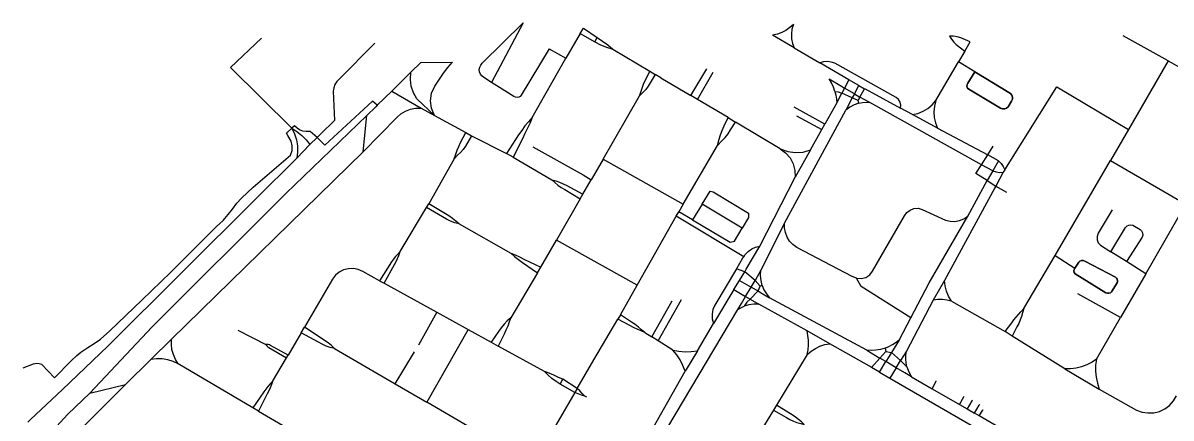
# Model space of a CAD drawing. Header units: metres. Extents: x 327752 to 330302, y 2791504 to 2794271.
# Drawn here: x 327791 to 328866, y 2793901 to 2794271 of the extents above; entities that cross this region are included whole.
import ezdxf

# ---------------------------------------------------------------- set-up
doc = ezdxf.new("R2010")
doc.units = ezdxf.units.M

msp = doc.modelspace()

# ---------------------------------------------------------------- linework, layer by layer
for p, q in [((328259.3, 2794270.9), (328229.5, 2794215.3)), ((328312.5, 2794261), (328299.3, 2794237.9)), ((328312.5, 2794261), (328315.6, 2794266.1)), ((328312.5, 2794261), (328326.2, 2794253.3)), ((328315.6, 2794266.1), (328328.6, 2794257.4)), ((327985.1, 2794229.2), (328013.9, 2794256.7)), ((328326.2, 2794253.3), (328328.6, 2794257.4)), ((328513.1, 2794247.5), (328492.9, 2794259.5)), ((328672.9, 2794244.6), (328677.9, 2794253.2)), ((328863.4, 2794235.5), (328821.4, 2794259)), ((328283.6, 2794246.6), (328299.3, 2794237.9)), ((328343.1, 2794246.4), (328377.9, 2794225.8)), ((328513.1, 2794247.5), (328537.2, 2794233.5)), ((328672.9, 2794244.6), (328667.1, 2794234.6)), ((327985.1, 2794229.2), (328042.4, 2794172.3)), ((328163.4, 2794234), (328154.1, 2794224.8)), ((328163.4, 2794234), (328193.1, 2794234.3)), ((328267.5, 2794182.4), (328299.3, 2794237.9)), ((328564.2, 2794217.8), (328537.2, 2794233.5)), ((328645.9, 2794198.2), (328667.1, 2794234.6)), ((328682.3, 2794225.3), (328667.1, 2794234.6)), ((328863.4, 2794235.5), (328826.2, 2794171.3)), ((328863.4, 2794235.5), (328922.9, 2794202.2)), ((328136.2, 2794207), (328154.1, 2794224.8)), ((328377.9, 2794225.8), (328382.8, 2794222.8)), ((328388.3, 2794219.5), (328382.8, 2794222.8)), ((328388.3, 2794219.5), (328416.4, 2794202.9)), ((328416.4, 2794202.9), (328431.1, 2794227.9)), ((328422.4, 2794199.3), (328437.1, 2794224.8)), ((328242, 2794207.4), (328229.5, 2794215.3)), ((328560.1, 2794209.8), (328557.8, 2794205.3)), ((328564.2, 2794217.8), (328560.1, 2794209.8)), ((328569.5, 2794204.6), (328560.1, 2794209.8)), ((328573.6, 2794212.5), (328564.2, 2794217.8)), ((328569.5, 2794204.6), (328573.6, 2794212.5)), ((328573.6, 2794212.5), (328579.1, 2794209.4)), ((328574.7, 2794201.6), (328579.1, 2794209.4)), ((328710.3, 2794133.4), (328759.1, 2794211)), ((328759.1, 2794211), (328826.2, 2794171.3)), ((328136.2, 2794207), (328122.5, 2794193.9)), ((328136.2, 2794207), (328163.7, 2794191.3)), ((328334, 2794143.3), (328368.3, 2794202.7)), ((328422.4, 2794199.3), (328416.4, 2794202.9)), ((328451.1, 2794182.3), (328422.4, 2794199.3)), ((328552.9, 2794196.1), (328557.8, 2794205.3)), ((328567.5, 2794200.9), (328557.8, 2794205.3)), ((328569.5, 2794204.6), (328567.5, 2794200.9)), ((328567.5, 2794200.9), (328572.9, 2794198.5)), ((328569.5, 2794204.6), (328574.7, 2794201.6)), ((328574.7, 2794201.6), (328572.9, 2794198.5)), ((328573.5, 2794195.7), (328572.9, 2794198.5)), ((328584.1, 2794196.6), (328574.7, 2794201.6)), ((328163.7, 2794191.3), (328176.1, 2794184.4)), ((328503.9, 2794083.5), (328561.6, 2794189.4)), ((328541.8, 2794176.1), (328513.2, 2794192.2)), ((328552.9, 2794196.1), (328541.8, 2794176.1)), ((328623.8, 2794185.3), (328612.8, 2794191.2)), ((328109.4, 2794150.3), (328112.6, 2794184.3)), ((328176.1, 2794184.4), (328205.5, 2794168.3)), ((328451.1, 2794182.3), (328458.1, 2794178)), ((328500.1, 2794153.1), (328458.1, 2794178)), ((328515.4, 2794184.1), (328539, 2794171.1)), ((328539, 2794171.1), (328541.8, 2794176.1)), ((328647.4, 2794172.4), (328623.8, 2794185.3)), ((328205.5, 2794168.3), (328210.9, 2794165.4)), ((328210.9, 2794165.4), (328243.6, 2794148.6)), ((328528.4, 2794152.1), (328539, 2794171.1)), ((328647.4, 2794172.4), (328694.5, 2794147.4)), ((328826.2, 2794171.3), (328809.3, 2794142.2)), ((328059.2, 2794157), (328047, 2794144.3)), ((328059.2, 2794157), (328066.2, 2794163.8)), ((328409, 2794101.2), (328441.2, 2794156.3)), ((328694.5, 2794147.4), (328699.4, 2794155.6)), ((328109.4, 2794150.3), (327929.8, 2793975)), ((328194.6, 2794143.8), (328170.7, 2794101.7)), ((328249.8, 2794145.4), (328243.6, 2794148.6)), ((328249.8, 2794145.4), (328286.2, 2794124.1)), ((328334, 2794143.3), (328323, 2794124.2)), ((328334, 2794143.3), (328409, 2794101.2)), ((328528.4, 2794152.1), (328513.9, 2794126.5)), ((328688.5, 2794138.2), (328694.5, 2794147.4)), ((328704.6, 2794142), (328694.5, 2794147.4)), ((328699.1, 2794132.5), (328688.5, 2794138.2)), ((328699.1, 2794132.5), (328693.8, 2794123.3)), ((328704.6, 2794142), (328699.1, 2794132.5)), ((328710.3, 2794133.4), (328708.9, 2794131.1)), ((328757.7, 2794053.2), (328809.3, 2794142.2)), ((328809.3, 2794142.2), (328880, 2794101.2)), ((328315.2, 2794110.7), (328323, 2794124.2)), ((328481, 2794062.1), (328513.9, 2794126.5)), ((328675.7, 2794090.1), (328693.8, 2794123.3)), ((328693.8, 2794123.3), (328702, 2794118.2)), ((328708.9, 2794131.1), (328702, 2794118.2)), ((328312.7, 2794106.4), (328315.2, 2794110.7)), ((328702, 2794118.2), (328712, 2794112.6)), ((328168.5, 2794098), (328170.7, 2794101.7)), ((328312.7, 2794106.4), (328290.3, 2794067.6)), ((328409, 2794101.2), (328405, 2794094.2)), ((328426.8, 2794101.2), (328417.8, 2794086.6)), ((328464.5, 2794078.9), (328426.8, 2794101.2)), ((328842.5, 2794036), (328880, 2794101.2)), ((328144.1, 2794057.1), (328168.5, 2794098)), ((328366.1, 2794025.5), (328402.6, 2794089.9)), ((328402.6, 2794089.9), (328405, 2794094.2)), ((328465.8, 2794052.1), (328402.6, 2794089.9)), ((328417.8, 2794086.6), (328405, 2794094.2)), ((328199.3, 2794082.8), (328247.6, 2794055.3)), ((328503.9, 2794083.5), (328481.8, 2794039.4)), ((328275.7, 2794042.2), (328290.3, 2794067.6)), ((328366.1, 2794025.5), (328290.3, 2794067.6)), ((328824.4, 2794047.5), (328809.7, 2794056.8)), ((328728.3, 2794003.6), (328757.7, 2794053.2)), ((328757.7, 2794053.2), (328776.1, 2794041.5)), ((328842.5, 2794036), (328824.4, 2794047.5)), ((328272.7, 2794037), (328247.5, 2793995)), ((328272.7, 2794037), (328275.7, 2794042.2)), ((328466.8, 2794038), (328459.1, 2794040.8)), ((328462, 2794029.9), (328466.8, 2794038)), ((328476.4, 2794029.7), (328466.8, 2794038)), ((328481.8, 2794039.4), (328476.4, 2794029.7)), ((328842.5, 2794036), (328818.9, 2793995.1)), ((328124.5, 2794029.6), (328129, 2794027.2)), ((328129, 2794027.2), (328178.2, 2794000.1)), ((328350.4, 2793997.7), (328366.1, 2794025.5)), ((328456.7, 2794021.5), (328462, 2794029.9)), ((328462, 2794029.9), (328472.8, 2794023.7)), ((328472.8, 2794023.7), (328476.4, 2794029.7)), ((328481.3, 2794024.5), (328476.4, 2794029.7)), ((328479.2, 2794020), (328481.3, 2794024.5)), ((328483, 2794025.1), (328481.3, 2794024.5)), ((328653.8, 2794029.7), (328643.4, 2794011.5)), ((328456.7, 2794021.5), (328437.4, 2793989.7)), ((328456.7, 2794021.5), (328467.6, 2794014.8)), ((328467.6, 2794014.8), (328472.8, 2794023.7)), ((328467.6, 2794014.8), (328471.8, 2794012.4)), ((328471.8, 2794012.4), (328479.2, 2794020)), ((328472.8, 2794023.7), (328479.2, 2794020)), ((328581, 2793964.7), (328490, 2794013.7)), ((328818.9, 2793995.1), (328778.8, 2794017.3)), ((328379.6, 2793977), (328398.8, 2794010.7)), ((328385.7, 2793973.2), (328407.5, 2794012)), ((328471.8, 2794012.4), (328480, 2794007.8)), ((328525.2, 2793982.7), (328480, 2794007.8)), ((328643.4, 2794011.5), (328618.3, 2793963.8)), ((328660.4, 2794010.6), (328710.7, 2793982)), ((328178.2, 2794000.1), (328161, 2793969.4)), ((328178.2, 2794000.1), (328207.6, 2793983.9)), ((328350.4, 2793997.7), (328348, 2793993.6)), ((328394.7, 2793892.5), (328460.4, 2794002.7)), ((328611.6, 2793974.5), (328622.4, 2793995)), ((328796.2, 2793956.3), (328818.9, 2793995.1)), ((327991.8, 2793983.2), (328018.1, 2793969.8)), ((328051.3, 2793980.9), (328054.2, 2793986)), ((328207.6, 2793983.9), (328169, 2793915.9)), ((328207.6, 2793983.9), (328229.3, 2793972)), ((328422.4, 2793963.9), (328437.4, 2793989.7)), ((328546.5, 2793970.6), (328525.2, 2793982.7)), ((328717.3, 2793977.6), (328710.7, 2793982)), ((327929.8, 2793975), (327910.5, 2793955.9)), ((328051.3, 2793980.9), (328038.9, 2793959.9)), ((328229.3, 2793972), (328235.9, 2793968.4)), ((328373.1, 2793981), (328379.6, 2793977)), ((328385.7, 2793973.2), (328379.6, 2793977)), ((328399.3, 2793964.7), (328385.7, 2793973.2)), ((328611.6, 2793974.5), (328604.1, 2793962.3)), ((328766.6, 2793947.2), (328717.3, 2793977.6)), ((328037.4, 2793957.3), (328038.9, 2793959.9)), ((328082.5, 2793966.3), (328139.3, 2793933.2)), ((328139.3, 2793933.2), (328157.3, 2793963)), ((328279.1, 2793944.6), (328235.9, 2793968.4)), ((328422.4, 2793963.9), (328411, 2793944.9)), ((328525.3, 2793960.4), (328496.5, 2793913.1)), ((328581, 2793964.7), (328593.4, 2793957.1)), ((328593.4, 2793957.1), (328599, 2793963.2)), ((328598.2, 2793966.4), (328599, 2793963.2)), ((328599, 2793963.2), (328604.1, 2793962.3)), ((328604.1, 2793962.3), (328612.8, 2793954.8)), ((328618.3, 2793963.8), (328612.8, 2793954.8)), ((327886.7, 2793932.3), (327910.5, 2793955.9)), ((328005.9, 2793910.7), (327936, 2793951.7)), ((328024.5, 2793935.3), (328037.4, 2793957.3)), ((328585.5, 2793948.4), (328593.4, 2793957.1)), ((328593, 2793944.1), (328599, 2793953.9)), ((328599, 2793953.9), (328593.4, 2793957.1)), ((328608.6, 2793948.1), (328599, 2793953.9)), ((328608.6, 2793948.1), (328612.8, 2793954.8)), ((328618.7, 2793949.1), (328612.8, 2793954.8)), ((328593, 2793944.1), (328585.5, 2793948.4)), ((328593, 2793944.1), (328602.6, 2793938.4)), ((328608.6, 2793948.1), (328602.6, 2793938.4)), ((328602.6, 2793938.4), (328723.7, 2793868.7)), ((328622.9, 2793939.7), (328642.2, 2793928.5)), ((328766.6, 2793947.2), (328798.9, 2793928.2)), ((327853.1, 2793924.4), (327886.7, 2793932.3)), ((328139.3, 2793933.2), (328169, 2793915.9)), ((328293.9, 2793932.9), (328296.3, 2793937.3)), ((328307.6, 2793925), (328293.9, 2793932.9)), ((328309.7, 2793928.7), (328296.3, 2793937.3)), ((328309.7, 2793928.7), (328307.6, 2793925)), ((328642.2, 2793928.5), (328668, 2793913.7)), ((328307.6, 2793925), (328289.7, 2793894.3)), ((328318.7, 2793920.6), (328317, 2793921.6)), ((328011.3, 2793907.5), (328005.9, 2793910.7)), ((328011.3, 2793907.5), (328084.6, 2793864.9)), ((328233.1, 2793878.6), (328169, 2793915.9)), ((328493.6, 2793908.4), (328467.2, 2793865.1)), ((328496.5, 2793913.1), (328493.6, 2793908.4)), ((328668, 2793913.7), (328675.1, 2793909.6)), ((328675.1, 2793909.6), (328682, 2793905.6)), ((328686.3, 2793903.1), (328682, 2793905.6)), ((328705, 2793892.3), (328686.3, 2793903.1))]:
    msp.add_line(p, q)
for points in [[(328229.5, 2794215.3), (328222.2, 2794219.9), (328220.4, 2794221.3), (328219.1, 2794223.1), (328218.3, 2794225.1), (328218.1, 2794227.3), (328218.5, 2794229.5), (328219.4, 2794231.5), (328220.8, 2794233.2), (328259.3, 2794270.9)], [(328512.3, 2794269.6), (328509, 2794266.6), (328505.4, 2794264), (328501.5, 2794261.9), (328497.3, 2794260.4), (328492.9, 2794259.5)], [(328512.3, 2794269.6), (328511, 2794265.2), (328510.5, 2794260.8), (328510.6, 2794256.2), (328511.5, 2794251.8), (328513.1, 2794247.5)], [(328120.1, 2794252), (328086.8, 2794218.3), (328084.7, 2794216), (328082.9, 2794213.3), (328081.7, 2794210.3), (328081.3, 2794207.1), (328082.5, 2794179.5)], [(328326.2, 2794253.3), (328331.7, 2794250.6), (328337.3, 2794248.3), (328343.1, 2794246.4)], [(328328.6, 2794257.4), (328333.6, 2794254), (328338.4, 2794250.3), (328343.1, 2794246.4)], [(328658.7, 2794258.6), (328660.5, 2794255.8), (328662.6, 2794253.1), (328664.8, 2794250.7), (328672.9, 2794244.6)], [(328677.9, 2794253.2), (328669.3, 2794257), (328665.9, 2794258), (328662.3, 2794258.5), (328658.7, 2794258.6)], [(328283.6, 2794246.6), (328257.3, 2794203.4), (328256.4, 2794202.1), (328255, 2794201.3), (328253.5, 2794201), (328251.9, 2794201.3), (328250.6, 2794202.1), (328242, 2794207.4)], [(328176.1, 2794184.4), (328173.2, 2794191), (328172.3, 2794198.1), (328173.3, 2794205.2), (328176.3, 2794211.7), (328184.4, 2794224), (328188.5, 2794229.3), (328193.1, 2794234.3)], [(328612.8, 2794191.2), (328613, 2794194.1), (328612.4, 2794196.9), (328610.9, 2794199.4), (328608.7, 2794201.2), (328551.2, 2794233.3), (328547.8, 2794234.3), (328544.2, 2794234.7), (328540.7, 2794234.4), (328537.2, 2794233.5)], [(328176.1, 2794184.4), (328159.7, 2794200), (328156.3, 2794205.4), (328154.2, 2794211.6), (328153.6, 2794218), (328154.1, 2794224.8)], [(328368.3, 2794202.7), (328369.6, 2794207.1), (328370.9, 2794210.9), (328372.3, 2794214.6), (328374, 2794218.1), (328377.9, 2794225.8)], [(328382.8, 2794222.8), (328378.3, 2794214.9), (328376.3, 2794211.7), (328374, 2794208.7), (328371.4, 2794205.9), (328368.3, 2794202.7)], [(328545.9, 2794218.5), (328557.3, 2794211.6), (328560.1, 2794209.8)], [(328551.3, 2794206.9), (328549.9, 2794210.9), (328548.1, 2794214.8), (328545.9, 2794218.5)], [(328682.3, 2794225.3), (328715.7, 2794204.8), (328717, 2794203.3), (328717.6, 2794201.5), (328717.6, 2794199.5), (328716.8, 2794197.7), (328713.4, 2794192.5), (328712.1, 2794191.1), (328710.3, 2794190.4), (328708.3, 2794190.4), (328706.5, 2794191.1), (328676.6, 2794208.8), (328675.5, 2794210), (328674.9, 2794211.5), (328675, 2794213.2), (328675.8, 2794214.6), (328682.3, 2794225.3)], [(328682.3, 2794225.3), (328675.8, 2794214.6), (328675, 2794213.2), (328674.9, 2794211.5), (328675.5, 2794210), (328676.6, 2794208.8), (328706.5, 2794191.1), (328708.3, 2794190.4), (328710.3, 2794190.4), (328712.1, 2794191.1), (328713.4, 2794192.5), (328716.8, 2794197.7), (328717.6, 2794199.5), (328717.6, 2794201.5), (328717, 2794203.3), (328715.7, 2794204.8), (328682.3, 2794225.3)], [(328579.1, 2794209.4), (328579.7, 2794209.1), (328612.8, 2794191.2)], [(328122.5, 2794193.9), (328118, 2794197.6), (328073.3, 2794156.5), (328066.2, 2794163.8)], [(328551.3, 2794206.9), (328552.1, 2794203.3), (328552.6, 2794199.7), (328552.9, 2794196.1)], [(328551.3, 2794206.9), (328554.4, 2794206.6), (328557.8, 2794205.3)], [(328567.5, 2794200.9), (328567.1, 2794200.1), (328561.6, 2794189.4)], [(328573.5, 2794195.7), (328577, 2794196.4), (328580.5, 2794196.7), (328584.1, 2794196.6)], [(328688.5, 2794138.2), (328686.5, 2794139.3), (328584.1, 2794196.6)], [(328623.8, 2794185.3), (328629, 2794186.3), (328633.9, 2794188.2), (328638.4, 2794190.8), (328642.4, 2794194.2), (328645.9, 2794198.2)], [(328645.9, 2794198.2), (328644.5, 2794193.1), (328643.9, 2794187.8), (328644.2, 2794182.5), (328645.4, 2794177.3), (328647.4, 2794172.4)], [(328109.4, 2794150.3), (328141, 2794182.6), (328144.7, 2794185.8), (328149, 2794188.3), (328153.6, 2794190.1), (328158.4, 2794191.1), (328163.7, 2794191.3)], [(328122.5, 2794193.9), (328121.1, 2794192.5), (328112.6, 2794184.3)], [(328573.5, 2794195.7), (328569.2, 2794194.2), (328565.2, 2794192.1), (328561.6, 2794189.4)], [(327853.1, 2793924.4), (327911.5, 2793986.4), (328037, 2794111.4), (328112.6, 2794184.3)], [(328082.5, 2794179.5), (328069.6, 2794167.1), (328066.2, 2794163.8)], [(328267.5, 2794182.4), (328264.1, 2794178.5), (328260.8, 2794174.5), (328257.8, 2794170.4), (328254.9, 2794166.1), (328243.6, 2794148.6)], [(328267.5, 2794182.4), (328265.6, 2794177.3), (328263.4, 2794172.3), (328260.9, 2794167.4), (328258.5, 2794162.5), (328249.8, 2794145.4)], [(328441.2, 2794156.3), (328442.9, 2794162), (328444.1, 2794166.3), (328445.7, 2794170.4), (328447.4, 2794174.5), (328451.1, 2794182.3)], [(328441.2, 2794156.3), (328445.3, 2794160.5), (328448.4, 2794163.7), (328451.1, 2794167.1), (328453.5, 2794170.8), (328458.1, 2794178)], [(327820, 2793938.6), (327835.7, 2793954.7), (327840.9, 2793959.7), (327844.8, 2793962.8), (327851.4, 2793967), (327857.4, 2793970.8), (327863.1, 2793974.8), (327872.1, 2793982.6), (327902, 2794011.5), (327929.1, 2794037.7), (327972, 2794080.3), (327978.1, 2794086.1), (327982.8, 2794091.7), (327987, 2794096.7), (327991.1, 2794102.3), (327995.2, 2794107), (328006.3, 2794117.3), (328041.1, 2794147), (328042.7, 2794151.5), (328042.9, 2794156), (328042, 2794160.3), (328038.6, 2794165.5), (328037.4, 2794167.7), (328042.4, 2794172.3)], [(328066.2, 2794163.8), (328059.8, 2794169.4), (328055.9, 2794169.3), (328052.8, 2794169.6), (328049.5, 2794170.8), (328047.5, 2794172.3), (328045, 2794174.7), (328042.4, 2794172.3)], [(328042.4, 2794172.3), (328047.3, 2794169.3), (328051.8, 2794165.7), (328055.8, 2794161.6), (328059.2, 2794157)], [(328042.4, 2794172.3), (328045, 2794167.1), (328046.7, 2794161.5), (328047.7, 2794155.8), (328047.8, 2794150), (328047, 2794144.3)], [(328194.6, 2794143.8), (328196, 2794148.1), (328197.3, 2794151.8), (328198.8, 2794155.4), (328200.5, 2794158.9), (328205.5, 2794168.3)], [(328210.9, 2794165.4), (328205.2, 2794155.6), (328203, 2794152.5), (328200.4, 2794149.7), (328197.7, 2794147), (328194.6, 2794143.8)], [(328268.1, 2794155), (328315.3, 2794128.6), (328323, 2794124.2)], [(328047, 2794144.3), (328008.9, 2794106.4), (327870, 2793968.3), (327827.6, 2793927.9), (327797.7, 2793899.6), (327795.3, 2793897.3)], [(328500.1, 2794153.1), (328507, 2794150.7), (328514.1, 2794149.7), (328521.4, 2794150.1), (328528.4, 2794152.1)], [(328500.1, 2794153.1), (328505.1, 2794149.3), (328509.2, 2794144.5), (328512.1, 2794138.9), (328513.7, 2794132.8), (328513.9, 2794126.5)], [(328693.8, 2794123.3), (328683.2, 2794130.1), (328688.5, 2794138.2)], [(328699.1, 2794132.5), (328702.3, 2794131.4), (328705.6, 2794130.9), (328708.9, 2794131.1)], [(328704.6, 2794142), (328707.1, 2794139.5), (328709, 2794136.6), (328710.3, 2794133.4)], [(328286.2, 2794124.1), (328288.9, 2794121.6), (328291.8, 2794119.1), (328294.9, 2794116.9), (328298.2, 2794114.9), (328312.7, 2794106.4)], [(328286.2, 2794124.1), (328289.8, 2794123), (328293.3, 2794121.8), (328296.8, 2794120.3), (328300.2, 2794118.6), (328315.2, 2794110.7)], [(328426.8, 2794101.2), (328434.4, 2794113.3), (328437.1, 2794112.9), (328470.4, 2794092.9), (328470.3, 2794088.8), (328464.5, 2794078.9)], [(328702, 2794118.2), (328701, 2794116.5), (328653.8, 2794029.7)], [(328199.3, 2794082.8), (328196.2, 2794085.5), (328192.9, 2794087.9), (328189.5, 2794090.2), (328170.7, 2794101.7)], [(328199.3, 2794082.8), (328195.2, 2794083.9), (328191.2, 2794085.4), (328187.4, 2794087.3), (328168.5, 2794098)], [(328571.6, 2794031.9), (328575.9, 2794031.6), (328580.1, 2794032.7), (328583.8, 2794035.1), (328586.6, 2794038.4), (328616.5, 2794090.2), (328618.6, 2794093.4), (328621.7, 2794095.8), (328625.3, 2794097.2), (328629.2, 2794097.4), (328633, 2794096.4), (328654.8, 2794086.4), (328659.1, 2794085.3), (328663.5, 2794085.1), (328667.9, 2794085.9), (328672, 2794087.6), (328675.7, 2794090.1)], [(328622.4, 2793995), (328639.5, 2794027.7), (328675.7, 2794090.1)], [(328811.1, 2794095.9), (328798, 2794074.1), (328796.8, 2794071.1), (328796.8, 2794068), (328798, 2794065), (328800.2, 2794062.8), (328809.7, 2794056.8)], [(328417.8, 2794086.6), (328453.2, 2794065.8), (328457.3, 2794066.5), (328464.5, 2794078.9)], [(328571.6, 2794031.9), (328567.5, 2794033.4), (328515.5, 2794060.7), (328511.9, 2794063.4), (328508.8, 2794066.7), (328506.4, 2794070.4), (328504.8, 2794074.6), (328503.9, 2794079), (328503.9, 2794083.5)], [(328809.7, 2794056.8), (328823.5, 2794079.5), (328824.9, 2794080.9), (328826.6, 2794081.7), (328828.5, 2794082), (328830.4, 2794081.6), (328837.2, 2794077.6), (328838.6, 2794076.2), (328839.5, 2794074.4), (328839.7, 2794072.4), (328839.2, 2794070.5), (328824.4, 2794047.5)], [(328144.1, 2794057.1), (328141.5, 2794054.3), (328139.4, 2794052.1), (328137.6, 2794049.7), (328135.9, 2794047.2), (328124.5, 2794029.6)], [(328129, 2794027.2), (328138.5, 2794044.7), (328140.2, 2794047.5), (328141.6, 2794050.3), (328142.8, 2794053.3), (328144.1, 2794057.1)], [(328465.8, 2794052.1), (328467.1, 2794054.1), (328469.9, 2794057), (328473.3, 2794059.4), (328477, 2794061.1), (328481, 2794062.1)], [(328466.8, 2794038), (328468.2, 2794040.3), (328481, 2794062.1)], [(328247.6, 2794055.3), (328251, 2794052.2), (328254.8, 2794049.4), (328258.6, 2794046.7), (328272.7, 2794037)], [(328247.6, 2794055.3), (328251.8, 2794053.8), (328255.9, 2794051.9), (328259.9, 2794049.9), (328275.7, 2794042.2)], [(328465.8, 2794052.1), (328464.8, 2794050.7), (328459.1, 2794040.8)], [(328776.1, 2794041.5), (328775.4, 2794040.2), (328775.2, 2794038.8), (328775.5, 2794037.4), (328776.4, 2794036.2), (328805.1, 2794018.3), (328806.5, 2794017.9), (328807.9, 2794017.9), (328809.3, 2794018.4), (328810.4, 2794019.2), (328815.6, 2794027.5), (328816, 2794028.7), (328816, 2794029.9), (328815.7, 2794031), (328815, 2794032), (328814, 2794032.8), (328785.3, 2794048), (328783.8, 2794048.5), (328782.3, 2794048.5), (328780.8, 2794048), (328779.6, 2794047), (328776.1, 2794041.5)], [(328776.1, 2794041.5), (328779.6, 2794047), (328780.8, 2794048), (328782.3, 2794048.5), (328783.8, 2794048.5), (328785.3, 2794048), (328814, 2794032.8), (328815, 2794032), (328815.7, 2794031), (328816, 2794029.9), (328816, 2794028.7), (328815.6, 2794027.5), (328810.4, 2794019.2), (328809.3, 2794018.4), (328807.9, 2794017.9), (328806.5, 2794017.9), (328805.1, 2794018.3), (328776.4, 2794036.2), (328775.5, 2794037.4), (328775.2, 2794038.8), (328775.4, 2794040.2), (328776.1, 2794041.5)], [(328124.5, 2794029.6), (328108.9, 2794038.3), (328104.6, 2794040.1), (328100.1, 2794040.9), (328095.5, 2794040.8), (328091, 2794039.7), (328086.9, 2794037.6), (328083.3, 2794034.7), (328080.5, 2794031.1), (328054.2, 2793986)], [(328459.1, 2794040.8), (328438.7, 2794006.7), (328437, 2794002.7), (328436.2, 2793998.4), (328436.3, 2793993.9), (328437.4, 2793989.7)], [(328483, 2794025.1), (328482, 2794029.8), (328481.4, 2794034.6), (328481.8, 2794039.4)], [(328483, 2794025.1), (328484.8, 2794021), (328487.1, 2794017.2), (328490, 2794013.7)], [(328622.4, 2793995), (328575.9, 2794024.3), (328571.6, 2794031.9)], [(328660.4, 2794010.6), (328657.8, 2794015), (328655.9, 2794019.7), (328654.5, 2794024.7), (328653.8, 2794029.7)], [(328460.4, 2794002.7), (328463.8, 2794008.4), (328467.6, 2794014.8)], [(328479.2, 2794020), (328481.6, 2794018.6), (328490, 2794013.7)], [(328460.4, 2794002.7), (328463.2, 2794004.3), (328466.3, 2794005.7)], [(328471.8, 2794012.4), (328468.8, 2794009.4), (328466.3, 2794005.7)], [(328480, 2794007.8), (328475.4, 2794007.7), (328470.7, 2794007), (328466.3, 2794005.7)], [(328660.4, 2794010.6), (328656.2, 2794011.5), (328651.9, 2794011.9), (328647.7, 2794011.9), (328643.4, 2794011.5)], [(328710.7, 2793982), (328717, 2793990.3), (328719, 2793992.9), (328721.1, 2793995.5), (328723.3, 2793998), (328725.5, 2794000.5), (328728.3, 2794003.6)], [(328728.3, 2794003.6), (328727, 2793999.5), (328726, 2793996.1), (328724.8, 2793992.9), (328723.4, 2793989.7), (328721.8, 2793986.5), (328717.3, 2793977.6)], [(328247.5, 2793995), (328244.3, 2793992.1), (328241.3, 2793988.9), (328238.5, 2793985.6), (328236, 2793982.1), (328229.3, 2793972)], [(328247.5, 2793995), (328246.2, 2793991.1), (328244.7, 2793987.2), (328243.1, 2793983.4), (328241.4, 2793979.6), (328235.9, 2793968.4)], [(328309.7, 2793928.7), (328325.5, 2793955.6), (328348, 2793993.6)], [(328373.1, 2793981), (328369.6, 2793982.6), (328366, 2793984.2), (328362.5, 2793985.9), (328359.1, 2793987.8), (328348, 2793993.6)], [(328373.1, 2793981), (328370.2, 2793983.7), (328367.2, 2793986.2), (328364.1, 2793988.6), (328360.8, 2793990.9), (328350.4, 2793997.7)], [(328082.5, 2793966.3), (328079.5, 2793968.9), (328076.4, 2793971.4), (328073.1, 2793973.7), (328069.8, 2793975.8), (328054.2, 2793986)], [(328525.3, 2793960.4), (328526.1, 2793964.8), (328526.5, 2793969.3), (328526.5, 2793973.8), (328526, 2793978.3), (328525.2, 2793982.7)], [(327936, 2793951.7), (327933.4, 2793955.9), (327931.5, 2793960.4), (327930.2, 2793965.2), (327929.7, 2793970.1), (327929.8, 2793975)], [(328082.5, 2793966.3), (328078.5, 2793967.1), (328074.7, 2793968.4), (328071, 2793970.1), (328067.5, 2793972), (328051.3, 2793980.9)], [(328525.3, 2793960.4), (328528.9, 2793963.6), (328532.9, 2793966.2), (328537.2, 2793968.3), (328541.7, 2793969.8), (328546.5, 2793970.6)], [(328585.5, 2793948.4), (328583.6, 2793949.5), (328546.5, 2793970.6)], [(328598.2, 2793966.4), (328601.9, 2793967.9), (328605.3, 2793969.8), (328608.6, 2793972), (328611.6, 2793974.5)], [(328038.9, 2793959.9), (328022.5, 2793969.1), (328021.5, 2793969.5), (328020.3, 2793969.8), (328019.2, 2793969.9), (328018.1, 2793969.8)], [(328018.1, 2793969.8), (328018.7, 2793969), (328019.3, 2793968.3), (328020, 2793967.6), (328020.8, 2793967), (328037.4, 2793957.3)], [(328399.3, 2793964.7), (328405, 2793963.6), (328410.8, 2793963.1), (328416.7, 2793963.2), (328422.4, 2793963.9)], [(328411, 2793944.9), (328408.9, 2793950.3), (328406.2, 2793955.4), (328403, 2793960.2), (328399.3, 2793964.7)], [(328598.2, 2793966.4), (328594, 2793965.2), (328589.7, 2793964.5), (328585.3, 2793964.3), (328581, 2793964.7)], [(328604.1, 2793962.3), (328601.7, 2793958.3), (328599, 2793953.9)], [(328618.7, 2793949.1), (328617.9, 2793952.7), (328617.6, 2793956.4), (328617.7, 2793960.2), (328618.3, 2793963.8)], [(327820, 2793938.6), (327808.3, 2793951.1), (327805.8, 2793951.9), (327803.4, 2793952.1), (327800.2, 2793951.4), (327790.6, 2793947.8)], [(327936, 2793951.7), (327931.2, 2793953.9), (327926.2, 2793955.5), (327921, 2793956.4), (327915.7, 2793956.5), (327910.5, 2793955.9)], [(328618.7, 2793949.1), (328620.4, 2793944.2), (328622.9, 2793939.7)], [(328796.2, 2793956.3), (328792.1, 2793953.3), (328787.4, 2793950.8), (328782.4, 2793949), (328777.2, 2793947.7), (328771.9, 2793947.1), (328766.6, 2793947.2)], [(328796.2, 2793956.3), (328795.5, 2793950.6), (328795.5, 2793944.9), (328796, 2793939.3), (328797.1, 2793933.7), (328798.9, 2793928.2)], [(328296.3, 2793937.3), (328292.4, 2793939.1), (328288, 2793941.1), (328283.6, 2793942.9), (328279.1, 2793944.6)], [(328293.9, 2793932.9), (328290.1, 2793935.3), (328286.2, 2793938.1), (328282.5, 2793941.2), (328279.1, 2793944.6)], [(328376.8, 2793884.8), (328394.7, 2793916.2), (328411, 2793944.9)], [(328622.9, 2793939.7), (328616.7, 2793943.3), (328608.6, 2793948.1)], [(327841.4, 2793881.4), (327842.8, 2793886.7), (327845.6, 2793891.5), (327886.7, 2793932.3)], [(328024.5, 2793935.3), (328022.2, 2793933.1), (328020, 2793930.7), (328018, 2793928.1), (328016.2, 2793925.5), (328005.9, 2793910.7)], [(328024.5, 2793935.3), (328023.5, 2793932.3), (328022.3, 2793929.4), (328021, 2793926.6), (328019.5, 2793923.8), (328011.3, 2793907.5)], [(328317, 2793921.6), (328314.6, 2793924.1), (328312.2, 2793926.5), (328309.7, 2793928.7)], [(328642.2, 2793928.5), (328646.1, 2793935.6), (328646.2, 2793935.8)], [(328798.9, 2793928.2), (328833.9, 2793908.4), (328839.1, 2793906.6), (328844.5, 2793905.8), (328850, 2793906), (328855.3, 2793907.3), (328860.2, 2793909.7), (328864.6, 2793912.9), (328868.3, 2793917), (328871.1, 2793921.7)], [(327811.3, 2793881.7), (327832.6, 2793904.7), (327853.1, 2793924.4)], [(328317, 2793921.6), (328313.8, 2793922.6), (328310.7, 2793923.7), (328307.6, 2793925)], [(328668, 2793913.7), (328672.1, 2793921), (328672.3, 2793921.4)], [(328680.1, 2793917.9), (328679.6, 2793917), (328675.1, 2793909.6)], [(328493.6, 2793908.4), (328505.8, 2793901.5), (328509, 2793899.8), (328512.3, 2793898.2), (328515.7, 2793897), (328519.2, 2793895.9), (328522.5, 2793894.9)], [(328522.5, 2793894.9), (328519.9, 2793897.5), (328517.1, 2793899.8), (328514.2, 2793902), (328511.2, 2793904), (328508, 2793905.9), (328496.5, 2793913.1)], [(328682, 2793905.6), (328686.5, 2793913.1), (328686.9, 2793913.8)], [(328686.3, 2793903.1), (328689.9, 2793908.5), (328690.1, 2793908.9)]]:
    msp.add_lwpolyline(points)

doc.saveas('drawing.dxf')
